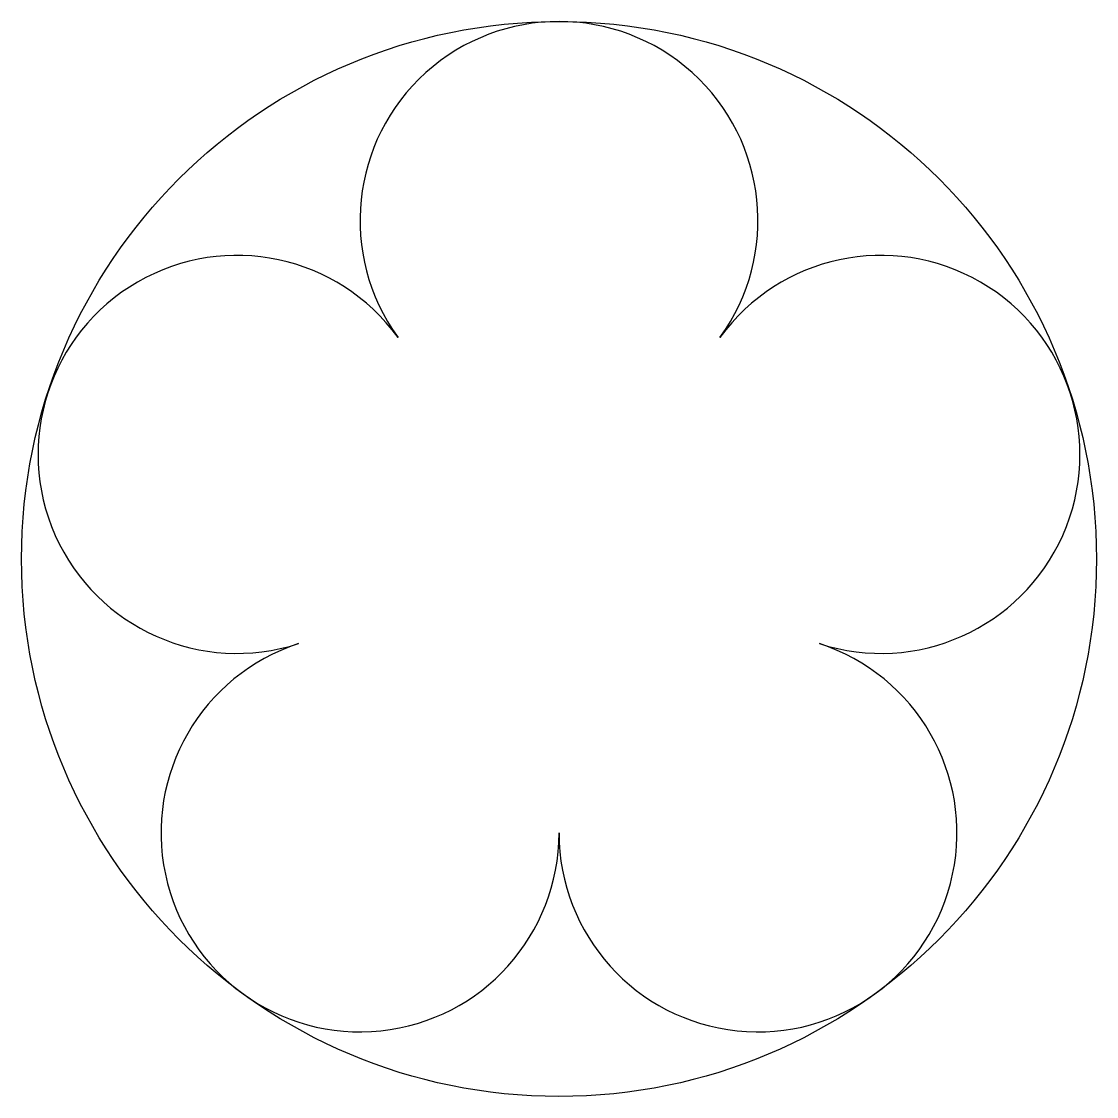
# Model space of a CAD drawing. Extents: x -50 to 50, y -50 to 50.
import ezdxf

# ---------------------------------------------------------------- set-up
doc = ezdxf.new("R2010")
doc.units = 0
doc.layers.add('MODELSKETCH_VISIBLE', color=7, linetype='CONTINUOUS')

msp = doc.modelspace()

# ---------------------------------------------------------------- linework, layer by layer
at = {"layer": 'MODELSKETCH_VISIBLE'}
msp.add_circle((0, 0), 50, dxfattribs=at)
for centre, start, end in [((0, 31.49), 324, 216), ((-29.95, 9.73), 36, 288), ((29.95, 9.73), 252, 144), ((-18.51, -25.48), 108, 0), ((18.51, -25.48), 180, 72)]:
    msp.add_arc(centre, 18.51, start, end, dxfattribs=at)

doc.saveas('drawing.dxf')
